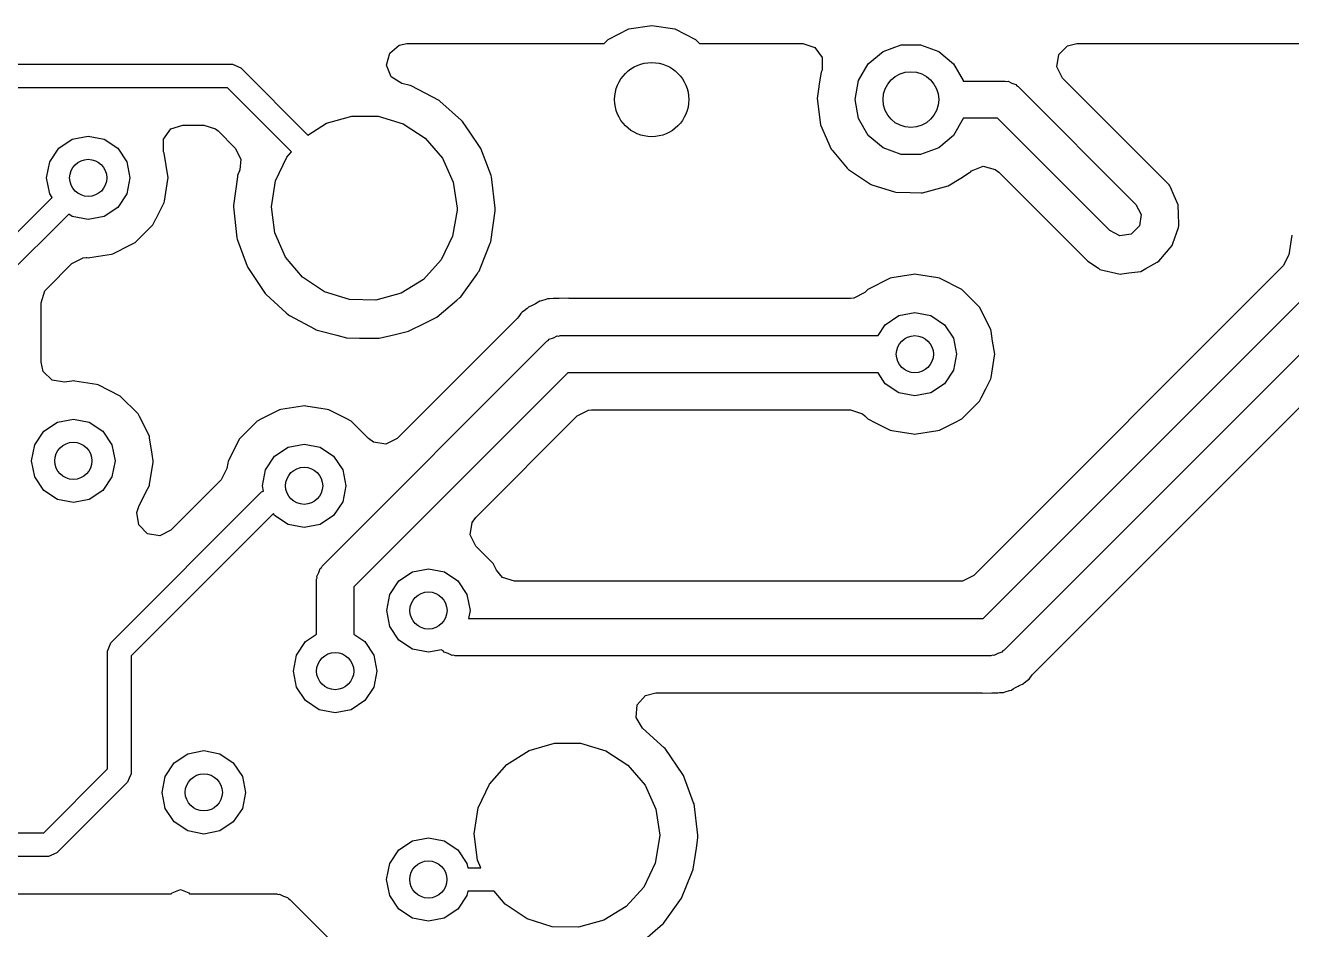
# Model space of a CAD drawing. Extents: x 1.17 to 2.79, y -1.64 to -1.14.
# Drawn here: x 2.112 to 2.3808, y -1.331 to -1.1393 of the extents above; entities that cross this region are included whole.
import ezdxf

# ---------------------------------------------------------------- set-up
doc = ezdxf.new("R2010")
doc.units = 0
doc.header["$MEASUREMENT"] = 0
doc.layers.add('BLACK', color=7, linetype='CONTINUOUS')

msp = doc.modelspace()

# ---------------------------------------------------------------- linework, layer by layer
at = {"layer": 'BLACK', "linetype": 'CONTINUOUS'}
for p, q in [((2.24013, -1.14002), (2.245, -1.13925)), ((2.245, -1.13925), (2.24987, -1.14002)), ((2.23489, -1.14311), (2.23574, -1.14226)), ((2.23574, -1.14226), (2.24013, -1.14002)), ((2.24987, -1.14002), (2.25426, -1.14226)), ((2.25426, -1.14226), (2.25511, -1.14311)), ((2.18939, -1.14513), (2.19142, -1.14342)), ((2.19142, -1.14342), (2.19303, -1.14311)), ((2.19303, -1.14311), (2.23489, -1.14311)), ((2.25511, -1.14311), (2.27706, -1.14311)), ((2.27706, -1.14311), (2.27959, -1.14393)), ((2.27959, -1.14393), (2.28114, -1.14608)), ((2.29095, -1.14741), (2.29409, -1.14477)), ((2.29409, -1.14477), (2.29795, -1.14337)), ((2.29795, -1.14337), (2.30205, -1.14337)), ((2.30205, -1.14337), (2.30591, -1.14477)), ((2.30591, -1.14477), (2.30905, -1.14741)), ((2.33138, -1.14546), (2.33326, -1.14358)), ((2.33326, -1.14358), (2.33521, -1.14311)), ((2.33521, -1.14311), (2.54518, -1.14311)), ((2.074, -1.1475), (2.156, -1.1475)), ((2.156, -1.1475), (2.15777, -1.14823)), ((2.18874, -1.1477), (2.18939, -1.14513)), ((2.28114, -1.14608), (2.28117, -1.14866)), ((2.2889, -1.15096), (2.29095, -1.14741)), ((2.30905, -1.14741), (2.3111, -1.15096)), ((2.33097, -1.14808), (2.33138, -1.14546)), ((2.15777, -1.14823), (2.17204, -1.16251)), ((2.18973, -1.15016), (2.18874, -1.1477)), ((2.19198, -1.15157), (2.18973, -1.15016)), ((2.28096, -1.14918), (2.28064, -1.15125)), ((2.28109, -1.1489), (2.28096, -1.14918)), ((2.28117, -1.14866), (2.28109, -1.1489)), ((2.33217, -1.15044), (2.33097, -1.14808)), ((2.15496, -1.1525), (2.07504, -1.1525)), ((2.16854, -1.16607), (2.15496, -1.1525)), ((2.19371, -1.152), (2.19198, -1.15157)), ((2.19396, -1.15206), (2.19371, -1.152)), ((2.19371, -1.152), (2.19371, -1.152)), ((2.19986, -1.15519), (2.19396, -1.15206)), ((2.28064, -1.15125), (2.28032, -1.15328)), ((2.28819, -1.155), (2.2889, -1.15096)), ((2.3111, -1.15096), (2.31112, -1.15106)), ((2.31112, -1.15106), (2.32, -1.15106)), ((2.32, -1.15106), (2.3203, -1.15116)), ((2.3203, -1.15116), (2.32062, -1.15111)), ((2.32062, -1.15111), (2.32144, -1.15153)), ((2.32144, -1.15153), (2.32231, -1.15181)), ((2.32231, -1.15181), (2.3225, -1.15207)), ((2.3225, -1.15207), (2.32278, -1.15222)), ((2.32278, -1.15222), (2.34778, -1.17722)), ((2.35484, -1.17311), (2.33217, -1.15044)), ((2.20005, -1.15536), (2.19986, -1.15519)), ((2.20465, -1.15946), (2.20005, -1.15536)), ((2.20005, -1.15536), (2.20005, -1.15536)), ((2.28032, -1.15328), (2.28009, -1.15476)), ((2.28009, -1.15476), (2.28083, -1.16035)), ((2.2889, -1.15904), (2.28819, -1.155)), ((2.14292, -1.16121), (2.14545, -1.16039)), ((2.14545, -1.16039), (2.14992, -1.16039)), ((2.14992, -1.16039), (2.15244, -1.16121)), ((2.17204, -1.16251), (2.17596, -1.16003)), ((2.17596, -1.16003), (2.18133, -1.1585)), ((2.18133, -1.1585), (2.18691, -1.15853)), ((2.18691, -1.15853), (2.19226, -1.16013)), ((2.19226, -1.16013), (2.19694, -1.16317)), ((2.20484, -1.15963), (2.20465, -1.15946)), ((2.20465, -1.15946), (2.20465, -1.15946)), ((2.20499, -1.15984), (2.20484, -1.15963)), ((2.20642, -1.16193), (2.20499, -1.15984)), ((2.20499, -1.15984), (2.20499, -1.15984)), ((2.28083, -1.16035), (2.2831, -1.16552)), ((2.29095, -1.16259), (2.2889, -1.15904)), ((2.3111, -1.15904), (2.30905, -1.16259)), ((2.31112, -1.15894), (2.3111, -1.15904)), ((2.31837, -1.15894), (2.31112, -1.15894)), ((2.34222, -1.18278), (2.31837, -1.15894)), ((2.11914, -1.16533), (2.12201, -1.16341)), ((2.12201, -1.16341), (2.1254, -1.16274)), ((2.1254, -1.16274), (2.12879, -1.16341)), ((2.12879, -1.16341), (2.13167, -1.16533)), ((2.14136, -1.16336), (2.14292, -1.16121)), ((2.14136, -1.16601), (2.14136, -1.16336)), ((2.15244, -1.16121), (2.15295, -1.16165)), ((2.15295, -1.16165), (2.1566, -1.1653)), ((2.19694, -1.16317), (2.20058, -1.16739)), ((2.20862, -1.16513), (2.20642, -1.16193)), ((2.29409, -1.16523), (2.29095, -1.16259)), ((2.30905, -1.16259), (2.30591, -1.16523)), ((2.11722, -1.16821), (2.11914, -1.16533)), ((2.13167, -1.16533), (2.13359, -1.16821)), ((2.14138, -1.16606), (2.14136, -1.16601)), ((2.14153, -1.16636), (2.14138, -1.16606)), ((2.14236, -1.1716), (2.14153, -1.16636)), ((2.1566, -1.1653), (2.1578, -1.16766)), ((2.16755, -1.16719), (2.16854, -1.16607)), ((2.20871, -1.16537), (2.20862, -1.16513)), ((2.21089, -1.17113), (2.20871, -1.16537)), ((2.2831, -1.16552), (2.2833, -1.16575)), ((2.2833, -1.16575), (2.2833, -1.16575)), ((2.2833, -1.16575), (2.28646, -1.16952)), ((2.29795, -1.16663), (2.29409, -1.16523)), ((2.30591, -1.16523), (2.30205, -1.16663)), ((2.11654, -1.1716), (2.11722, -1.16821)), ((2.13359, -1.16821), (2.13426, -1.1716)), ((2.1578, -1.16766), (2.15756, -1.16989)), ((2.16518, -1.17224), (2.16755, -1.16719)), ((2.20058, -1.16739), (2.20289, -1.17248)), ((2.30205, -1.16663), (2.29795, -1.16663)), ((2.3129, -1.17012), (2.31535, -1.16914)), ((2.31535, -1.16914), (2.31792, -1.1698)), ((2.11722, -1.17499), (2.11654, -1.1716)), ((2.13426, -1.1716), (2.13359, -1.17499)), ((2.14231, -1.17193), (2.14236, -1.1716)), ((2.15706, -1.17135), (2.15625, -1.17745)), ((2.15709, -1.17109), (2.15706, -1.17135)), ((2.15706, -1.17135), (2.15706, -1.17135)), ((2.15723, -1.17075), (2.15709, -1.17109)), ((2.15749, -1.17008), (2.15723, -1.17075)), ((2.15756, -1.16989), (2.15749, -1.17008)), ((2.21098, -1.17137), (2.21089, -1.17113)), ((2.21089, -1.17113), (2.21089, -1.17113)), ((2.21178, -1.178), (2.21098, -1.17137)), ((2.28646, -1.16952), (2.28673, -1.16984)), ((2.28673, -1.16984), (2.29143, -1.17297)), ((2.30791, -1.17327), (2.31058, -1.17163)), ((2.31058, -1.17163), (2.31246, -1.17048)), ((2.31246, -1.17048), (2.31272, -1.17032)), ((2.31246, -1.17048), (2.31246, -1.17048)), ((2.31272, -1.17032), (2.3129, -1.17012)), ((2.31792, -1.1698), (2.31866, -1.17039)), ((2.31866, -1.17039), (2.33741, -1.18914)), ((2.14159, -1.17651), (2.14231, -1.17193)), ((2.16432, -1.17776), (2.16518, -1.17224)), ((2.20289, -1.17248), (2.20369, -1.178)), ((2.29143, -1.17297), (2.29172, -1.17306)), ((2.29172, -1.17306), (2.29653, -1.17456)), ((2.30246, -1.17475), (2.30791, -1.17327)), ((2.355, -1.1733), (2.35484, -1.17311)), ((2.35512, -1.17358), (2.355, -1.1733)), ((2.35591, -1.17543), (2.35512, -1.17358)), ((2.35512, -1.17358), (2.35512, -1.17358)), ((2.10323, -1.19023), (2.11772, -1.17574)), ((2.11772, -1.17574), (2.11722, -1.17499)), ((2.13359, -1.17499), (2.13167, -1.17786)), ((2.13982, -1.1802), (2.14153, -1.17684)), ((2.14153, -1.17684), (2.14159, -1.17651)), ((2.14159, -1.17651), (2.14159, -1.17651)), ((2.29653, -1.17456), (2.29653, -1.17456)), ((2.29653, -1.17456), (2.29682, -1.17465)), ((2.29682, -1.17465), (2.29987, -1.17471)), ((2.29987, -1.17471), (2.30216, -1.17475)), ((2.30216, -1.17475), (2.30216, -1.17475)), ((2.30216, -1.17475), (2.30246, -1.17475)), ((2.34778, -1.17722), (2.34889, -1.17938)), ((2.35674, -1.17735), (2.35591, -1.17543)), ((2.12126, -1.17928), (2.1075, -1.19304)), ((2.12201, -1.17978), (2.12126, -1.17928)), ((2.1254, -1.18046), (2.12201, -1.17978)), ((2.12879, -1.17978), (2.1254, -1.18046)), ((2.13167, -1.17786), (2.12879, -1.17978)), ((2.15625, -1.17745), (2.15622, -1.17771)), ((2.15622, -1.17771), (2.15695, -1.18434)), ((2.16504, -1.18329), (2.16432, -1.17776)), ((2.20368, -1.17848), (2.20275, -1.18398)), ((2.20369, -1.178), (2.20368, -1.17848)), ((2.21083, -1.18519), (2.21178, -1.17858)), ((2.21178, -1.17814), (2.21178, -1.178)), ((2.21178, -1.17828), (2.21178, -1.17814)), ((2.21178, -1.17814), (2.21178, -1.17814)), ((2.21178, -1.17858), (2.21178, -1.17828)), ((2.34889, -1.17938), (2.34851, -1.18179)), ((2.35676, -1.17775), (2.35674, -1.17735)), ((2.3568, -1.17897), (2.35676, -1.17775)), ((2.35676, -1.17775), (2.35676, -1.17775)), ((2.35691, -1.18176), (2.3568, -1.17897)), ((2.13537, -1.18532), (2.13912, -1.18157)), ((2.13912, -1.18157), (2.13976, -1.18032)), ((2.13976, -1.18032), (2.13982, -1.1802)), ((2.34851, -1.18179), (2.34679, -1.18351)), ((2.35562, -1.18552), (2.35678, -1.18213)), ((2.35678, -1.18213), (2.35691, -1.18176)), ((2.15695, -1.18434), (2.15704, -1.18459)), ((2.15704, -1.18459), (2.15704, -1.18459)), ((2.15704, -1.18459), (2.15894, -1.18976)), ((2.16729, -1.1884), (2.16504, -1.18329)), ((2.20275, -1.18398), (2.20032, -1.18901)), ((2.21074, -1.18543), (2.21083, -1.18519)), ((2.34438, -1.18389), (2.34222, -1.18278)), ((2.34679, -1.18351), (2.34438, -1.18389)), ((2.38087, -1.18376), (2.38021, -1.1879)), ((2.12574, -1.18851), (2.13031, -1.18778)), ((2.13031, -1.18778), (2.13064, -1.18773)), ((2.13031, -1.18778), (2.13031, -1.18778)), ((2.13064, -1.18773), (2.13454, -1.18574)), ((2.13454, -1.18574), (2.13507, -1.18547)), ((2.13507, -1.18547), (2.13537, -1.18532)), ((2.13507, -1.18547), (2.13507, -1.18547)), ((2.20871, -1.19048), (2.21074, -1.18543)), ((2.21074, -1.18543), (2.21074, -1.18543)), ((2.35264, -1.1893), (2.35548, -1.18593)), ((2.35548, -1.18593), (2.35562, -1.18552)), ((2.38021, -1.1879), (2.37901, -1.19026)), ((2.11665, -1.19505), (2.12194, -1.18976)), ((2.12194, -1.18976), (2.1243, -1.18856)), ((2.1243, -1.18856), (2.12497, -1.18851)), ((2.12497, -1.18851), (2.12507, -1.18851)), ((2.12507, -1.18851), (2.1254, -1.18856)), ((2.1254, -1.18856), (2.12574, -1.18851)), ((2.15894, -1.18976), (2.15925, -1.19061)), ((2.15925, -1.19061), (2.16297, -1.19615)), ((2.17088, -1.19267), (2.16729, -1.1884)), ((2.20032, -1.18901), (2.19657, -1.19315)), ((2.20834, -1.19138), (2.20871, -1.19048)), ((2.37901, -1.19026), (2.31336, -1.25591)), ((2.33741, -1.18914), (2.33758, -1.18926)), ((2.33758, -1.18926), (2.3398, -1.19078)), ((2.34987, -1.19083), (2.35229, -1.18949)), ((2.35229, -1.18949), (2.35264, -1.1893)), ((2.35229, -1.18949), (2.35229, -1.18949)), ((2.17553, -1.19577), (2.17088, -1.19267)), ((2.19657, -1.19315), (2.19182, -1.19607)), ((2.20445, -1.1968), (2.20785, -1.19208)), ((2.20785, -1.19208), (2.20819, -1.19159)), ((2.20819, -1.19159), (2.20834, -1.19138)), ((2.2956, -1.19287), (2.29088, -1.19528)), ((2.29594, -1.19282), (2.2956, -1.19287)), ((2.30051, -1.19209), (2.29594, -1.19282)), ((2.29594, -1.19282), (2.29594, -1.19282)), ((2.30085, -1.19204), (2.30051, -1.19209)), ((2.30118, -1.19209), (2.30085, -1.19204)), ((2.30575, -1.19282), (2.30118, -1.19209)), ((2.30609, -1.19287), (2.30575, -1.19282)), ((2.30575, -1.19282), (2.30575, -1.19282)), ((2.31082, -1.19528), (2.30609, -1.19287)), ((2.31537, -1.26506), (2.38869, -1.19174)), ((2.3398, -1.19078), (2.3398, -1.19078)), ((2.3398, -1.19078), (2.34012, -1.191)), ((2.34012, -1.191), (2.34441, -1.19202)), ((2.34441, -1.19202), (2.3448, -1.19197)), ((2.3448, -1.19197), (2.34623, -1.19177)), ((2.3448, -1.19197), (2.3448, -1.19197)), ((2.34623, -1.19177), (2.34878, -1.19143)), ((2.34878, -1.19143), (2.34987, -1.19083)), ((2.11539, -1.19808), (2.11621, -1.19556)), ((2.11621, -1.19556), (2.11665, -1.19505)), ((2.18085, -1.19743), (2.17553, -1.19577)), ((2.29024, -1.19591), (2.28788, -1.19712)), ((2.29088, -1.19528), (2.29024, -1.19591)), ((2.31457, -1.19903), (2.31082, -1.19528)), ((2.11539, -1.21072), (2.11539, -1.19808)), ((2.16297, -1.19615), (2.16316, -1.19633)), ((2.16316, -1.19633), (2.16316, -1.19633)), ((2.16316, -1.19633), (2.1674, -1.20019)), ((2.18643, -1.19753), (2.18085, -1.19743)), ((2.19182, -1.19607), (2.18643, -1.19753)), ((2.19937, -1.20114), (2.20361, -1.19752)), ((2.20361, -1.19752), (2.20425, -1.19697)), ((2.20425, -1.19697), (2.20445, -1.1968)), ((2.20425, -1.19697), (2.20425, -1.19697)), ((2.21963, -1.19867), (2.21886, -1.199)), ((2.21979, -1.1986), (2.21963, -1.19867)), ((2.22035, -1.19831), (2.21979, -1.1986)), ((2.22088, -1.19798), (2.22035, -1.19831)), ((2.22122, -1.19777), (2.22088, -1.19798)), ((2.22088, -1.19798), (2.22088, -1.19798)), ((2.22162, -1.1977), (2.22122, -1.19777)), ((2.22253, -1.19742), (2.22162, -1.1977)), ((2.22291, -1.19726), (2.22253, -1.19742)), ((2.2233, -1.19724), (2.22291, -1.19726)), ((2.22409, -1.19721), (2.2233, -1.19724)), ((2.2233, -1.19724), (2.2233, -1.19724)), ((2.22427, -1.1972), (2.22409, -1.19721)), ((2.22445, -1.19717), (2.22427, -1.1972)), ((2.22521, -1.19717), (2.22445, -1.19717)), ((2.22537, -1.19717), (2.22521, -1.19717)), ((2.22731, -1.19709), (2.22537, -1.19717)), ((2.2275, -1.19716), (2.22731, -1.19709)), ((2.22764, -1.19717), (2.2275, -1.19716)), ((2.28721, -1.19717), (2.22764, -1.19717)), ((2.28788, -1.19712), (2.28721, -1.19717)), ((2.39426, -1.19731), (2.31978, -1.27178)), ((2.1674, -1.20019), (2.16791, -1.20065)), ((2.16791, -1.20065), (2.16813, -1.20077)), ((2.16813, -1.20077), (2.17355, -1.20371)), ((2.21641, -1.20141), (2.19095, -1.22688)), ((2.19714, -1.20226), (2.19914, -1.20126)), ((2.19914, -1.20126), (2.19937, -1.20114)), ((2.19914, -1.20126), (2.19914, -1.20126)), ((2.21679, -1.20098), (2.21641, -1.20141)), ((2.21723, -1.2004), (2.21679, -1.20098)), ((2.21747, -1.20008), (2.21723, -1.2004)), ((2.21781, -1.19988), (2.21747, -1.20008)), ((2.2179, -1.19979), (2.21781, -1.19988)), ((2.21853, -1.1993), (2.2179, -1.19979)), ((2.21867, -1.19916), (2.21853, -1.1993)), ((2.21886, -1.199), (2.21867, -1.19916)), ((2.29458, -1.20274), (2.29746, -1.20082)), ((2.29746, -1.20082), (2.30085, -1.20014)), ((2.30085, -1.20014), (2.30424, -1.20082)), ((2.30424, -1.20082), (2.30711, -1.20274)), ((2.31698, -1.20376), (2.31457, -1.19903)), ((2.17355, -1.20371), (2.17355, -1.20371)), ((2.17355, -1.20371), (2.17377, -1.20383)), ((2.17377, -1.20383), (2.17402, -1.2039)), ((2.17402, -1.2039), (2.17402, -1.2039)), ((2.17402, -1.2039), (2.17814, -1.20498)), ((2.19341, -1.20414), (2.19714, -1.20226)), ((2.29303, -1.20506), (2.29458, -1.20274)), ((2.30711, -1.20274), (2.30903, -1.20561)), ((2.31703, -1.20409), (2.31698, -1.20376)), ((2.31736, -1.20621), (2.31703, -1.20409)), ((2.31703, -1.20409), (2.31703, -1.20409)), ((2.17503, -1.25396), (2.22277, -1.20622)), ((2.17814, -1.20498), (2.18023, -1.20552)), ((2.18023, -1.20552), (2.18301, -1.20557)), ((2.18301, -1.20557), (2.18665, -1.20563)), ((2.18665, -1.20563), (2.18665, -1.20563)), ((2.18665, -1.20563), (2.1869, -1.20563)), ((2.1869, -1.20563), (2.18716, -1.20557)), ((2.18716, -1.20557), (2.19054, -1.2048)), ((2.18716, -1.20557), (2.18716, -1.20557)), ((2.19054, -1.2048), (2.19341, -1.20414)), ((2.22277, -1.20622), (2.22305, -1.20607)), ((2.22305, -1.20607), (2.22324, -1.20581)), ((2.22324, -1.20581), (2.22412, -1.20553)), ((2.22412, -1.20553), (2.22494, -1.20511)), ((2.22494, -1.20511), (2.22525, -1.20516)), ((2.22525, -1.20516), (2.22555, -1.20506)), ((2.22555, -1.20506), (2.29303, -1.20506)), ((2.30903, -1.20561), (2.3097, -1.209)), ((2.31781, -1.209), (2.31736, -1.20621)), ((2.3097, -1.209), (2.30903, -1.21239)), ((2.31703, -1.21391), (2.31775, -1.20933)), ((2.31775, -1.20933), (2.31781, -1.209)), ((2.32615, -1.27659), (2.39574, -1.20699)), ((2.11586, -1.21267), (2.11539, -1.21072)), ((2.11774, -1.21454), (2.11586, -1.21267)), ((2.12036, -1.21496), (2.11774, -1.21454)), ((2.12191, -1.21471), (2.12036, -1.21496)), ((2.12224, -1.21466), (2.12191, -1.21471)), ((2.12258, -1.21471), (2.12224, -1.21466)), ((2.12715, -1.21543), (2.12258, -1.21471)), ((2.22718, -1.21294), (2.18175, -1.25837)), ((2.29303, -1.21294), (2.22718, -1.21294)), ((2.29458, -1.21526), (2.29303, -1.21294)), ((2.30903, -1.21239), (2.30711, -1.21526)), ((2.3159, -1.21635), (2.31698, -1.21424)), ((2.31698, -1.21424), (2.31703, -1.21391)), ((2.31703, -1.21391), (2.31703, -1.21391)), ((2.12749, -1.21549), (2.12715, -1.21543)), ((2.12715, -1.21543), (2.12715, -1.21543)), ((2.13221, -1.2179), (2.12749, -1.21549)), ((2.29746, -1.21718), (2.29458, -1.21526)), ((2.30085, -1.21786), (2.29746, -1.21718)), ((2.30424, -1.21718), (2.30085, -1.21786)), ((2.30711, -1.21526), (2.30424, -1.21718)), ((2.31493, -1.21826), (2.3159, -1.21635)), ((2.13597, -1.22165), (2.13221, -1.2179)), ((2.17089, -1.22), (2.16631, -1.22073)), ((2.17122, -1.21995), (2.17089, -1.22)), ((2.17156, -1.22), (2.17122, -1.21995)), ((2.17613, -1.22073), (2.17156, -1.22)), ((2.31082, -1.22272), (2.31457, -1.21897)), ((2.31457, -1.21897), (2.31493, -1.21826)), ((2.11885, -1.22343), (2.12224, -1.22276)), ((2.12224, -1.22276), (2.12563, -1.22343)), ((2.13612, -1.22195), (2.13597, -1.22165)), ((2.13627, -1.22224), (2.13612, -1.22195)), ((2.13612, -1.22195), (2.13612, -1.22195)), ((2.13837, -1.22638), (2.13627, -1.22224)), ((2.16217, -1.22272), (2.16125, -1.22319)), ((2.16342, -1.22209), (2.16217, -1.22272)), ((2.16598, -1.22078), (2.16342, -1.22209)), ((2.16631, -1.22073), (2.16598, -1.22078)), ((2.16631, -1.22073), (2.16631, -1.22073)), ((2.17646, -1.22078), (2.17613, -1.22073)), ((2.17613, -1.22073), (2.17613, -1.22073)), ((2.17903, -1.22209), (2.17646, -1.22078)), ((2.18027, -1.22272), (2.17903, -1.22209)), ((2.18119, -1.22319), (2.18027, -1.22272)), ((2.20765, -1.24364), (2.2292, -1.22209)), ((2.2292, -1.22209), (2.23156, -1.22088)), ((2.23156, -1.22088), (2.23223, -1.22083)), ((2.23223, -1.22083), (2.28721, -1.22083)), ((2.28721, -1.22083), (2.28973, -1.22165)), ((2.28973, -1.22165), (2.29024, -1.22209)), ((2.29024, -1.22209), (2.29088, -1.22272)), ((2.29088, -1.22272), (2.29118, -1.22287)), ((2.29118, -1.22287), (2.29118, -1.22287)), ((2.29118, -1.22287), (2.2922, -1.2234)), ((2.30949, -1.2234), (2.31051, -1.22287)), ((2.31051, -1.22287), (2.31082, -1.22272)), ((2.31051, -1.22287), (2.31051, -1.22287)), ((2.11406, -1.22823), (2.11598, -1.22535)), ((2.11598, -1.22535), (2.11885, -1.22343)), ((2.12563, -1.22343), (2.12851, -1.22535)), ((2.12851, -1.22535), (2.13043, -1.22823)), ((2.16125, -1.22319), (2.1575, -1.22694)), ((2.18488, -1.22688), (2.18119, -1.22319)), ((2.2922, -1.2234), (2.2956, -1.22513)), ((2.2956, -1.22513), (2.29594, -1.22518)), ((2.29594, -1.22518), (2.29594, -1.22518)), ((2.29594, -1.22518), (2.30051, -1.22591)), ((2.30118, -1.22591), (2.30575, -1.22518)), ((2.30575, -1.22518), (2.30609, -1.22513)), ((2.30575, -1.22518), (2.30575, -1.22518)), ((2.30609, -1.22513), (2.30949, -1.2234)), ((2.11339, -1.23162), (2.11406, -1.22823)), ((2.13043, -1.22823), (2.1311, -1.23162)), ((2.13843, -1.22671), (2.13837, -1.22638)), ((2.13898, -1.23017), (2.13843, -1.22671)), ((2.13843, -1.22671), (2.13843, -1.22671)), ((2.1575, -1.22694), (2.15509, -1.23167)), ((2.16783, -1.22873), (2.17122, -1.22805)), ((2.17122, -1.22805), (2.17461, -1.22873)), ((2.18596, -1.22767), (2.18488, -1.22688)), ((2.18858, -1.22808), (2.18596, -1.22767)), ((2.19095, -1.22688), (2.18858, -1.22808)), ((2.30051, -1.22591), (2.30085, -1.22596)), ((2.30085, -1.22596), (2.30118, -1.22591)), ((2.1392, -1.23162), (2.13898, -1.23017)), ((2.16304, -1.23352), (2.16496, -1.23065)), ((2.16496, -1.23065), (2.16783, -1.22873)), ((2.17461, -1.22873), (2.17749, -1.23065)), ((2.17749, -1.23065), (2.17941, -1.23352)), ((2.11406, -1.23501), (2.11339, -1.23162)), ((2.1311, -1.23162), (2.13043, -1.23501)), ((2.13843, -1.23653), (2.13915, -1.23195)), ((2.13915, -1.23195), (2.1392, -1.23162)), ((2.15484, -1.23326), (2.15364, -1.23562)), ((2.15502, -1.2321), (2.15484, -1.23326)), ((2.15509, -1.23167), (2.15502, -1.2321)), ((2.16236, -1.23691), (2.16304, -1.23352)), ((2.17941, -1.23352), (2.18008, -1.23691)), ((2.11598, -1.23788), (2.11406, -1.23501)), ((2.13043, -1.23501), (2.12851, -1.23788)), ((2.15364, -1.23562), (2.14296, -1.2463)), ((2.11885, -1.2398), (2.11598, -1.23788)), ((2.12851, -1.23788), (2.12563, -1.2398)), ((2.13023, -1.27019), (2.16221, -1.23821)), ((2.13611, -1.24131), (2.13765, -1.23829)), ((2.13765, -1.23829), (2.13837, -1.23686)), ((2.13837, -1.23686), (2.13843, -1.23653)), ((2.13843, -1.23653), (2.13843, -1.23653)), ((2.16221, -1.23821), (2.16259, -1.23805)), ((2.16259, -1.23805), (2.16236, -1.23691)), ((2.18008, -1.23691), (2.17941, -1.2403)), ((2.12224, -1.24048), (2.11885, -1.2398)), ((2.12563, -1.2398), (2.12224, -1.24048)), ((2.13569, -1.24259), (2.13611, -1.24131)), ((2.17941, -1.2403), (2.17749, -1.24318)), ((2.1647, -1.24279), (2.1345, -1.27299)), ((2.13611, -1.24521), (2.13569, -1.24259)), ((2.16496, -1.24318), (2.1647, -1.24279)), ((2.16783, -1.2451), (2.16496, -1.24318)), ((2.17749, -1.24318), (2.17461, -1.2451)), ((2.20686, -1.24472), (2.20765, -1.24364)), ((2.13798, -1.24708), (2.13611, -1.24521)), ((2.1406, -1.2475), (2.13798, -1.24708)), ((2.14296, -1.2463), (2.1406, -1.2475)), ((2.17122, -1.24577), (2.16783, -1.2451)), ((2.17461, -1.2451), (2.17122, -1.24577)), ((2.20644, -1.24734), (2.20686, -1.24472)), ((2.20765, -1.24971), (2.20644, -1.24734)), ((2.21133, -1.25339), (2.20765, -1.24971)), ((2.17434, -1.2553), (2.17463, -1.25443)), ((2.17463, -1.25443), (2.17488, -1.25424)), ((2.17488, -1.25424), (2.17503, -1.25396)), ((2.19422, -1.25518), (2.19761, -1.2545)), ((2.19761, -1.2545), (2.201, -1.25518)), ((2.21149, -1.25369), (2.21133, -1.25339)), ((2.21206, -1.25483), (2.21149, -1.25369)), ((2.21149, -1.25369), (2.21149, -1.25369)), ((2.21336, -1.25635), (2.21206, -1.25483)), ((2.17388, -1.25674), (2.17397, -1.25644)), ((2.17388, -1.26839), (2.17388, -1.25674)), ((2.17392, -1.25612), (2.17434, -1.2553)), ((2.17397, -1.25644), (2.17392, -1.25612)), ((2.18943, -1.25997), (2.19135, -1.2571)), ((2.19135, -1.2571), (2.19422, -1.25518)), ((2.201, -1.25518), (2.20387, -1.2571)), ((2.20387, -1.2571), (2.20579, -1.25997)), ((2.21589, -1.25717), (2.21336, -1.25635)), ((2.31032, -1.25717), (2.21589, -1.25717)), ((2.31099, -1.25712), (2.31032, -1.25717)), ((2.31336, -1.25591), (2.31099, -1.25712)), ((2.18175, -1.25837), (2.18175, -1.26839)), ((2.18875, -1.26336), (2.18943, -1.25997)), ((2.20579, -1.25997), (2.20647, -1.26336)), ((2.18943, -1.26675), (2.18875, -1.26336)), ((2.20647, -1.26336), (2.20613, -1.26506)), ((2.20613, -1.26506), (2.31537, -1.26506)), ((2.17155, -1.26995), (2.17388, -1.26839)), ((2.18175, -1.26839), (2.18408, -1.26995)), ((2.19135, -1.26963), (2.18943, -1.26675)), ((2.1295, -1.27196), (2.13023, -1.27019)), ((2.16963, -1.27282), (2.17155, -1.26995)), ((2.18408, -1.26995), (2.186, -1.27282)), ((2.19422, -1.27155), (2.19135, -1.26963)), ((2.1295, -1.29696), (2.1295, -1.27196)), ((2.1345, -1.27299), (2.1345, -1.298)), ((2.16895, -1.27621), (2.16963, -1.27282)), ((2.186, -1.27282), (2.18667, -1.27621)), ((2.19761, -1.27222), (2.19422, -1.27155)), ((2.20035, -1.27167), (2.19761, -1.27222)), ((2.20046, -1.27178), (2.20035, -1.27167)), ((2.20075, -1.27193), (2.20046, -1.27178)), ((2.20093, -1.27219), (2.20075, -1.27193)), ((2.20181, -1.27247), (2.20093, -1.27219)), ((2.20263, -1.27289), (2.20181, -1.27247)), ((2.20295, -1.27284), (2.20263, -1.27289)), ((2.20325, -1.27294), (2.20295, -1.27284)), ((2.317, -1.27294), (2.20325, -1.27294)), ((2.3173, -1.27284), (2.317, -1.27294)), ((2.31762, -1.27289), (2.3173, -1.27284)), ((2.31844, -1.27247), (2.31762, -1.27289)), ((2.31931, -1.27219), (2.31844, -1.27247)), ((2.3195, -1.27193), (2.31931, -1.27219)), ((2.31978, -1.27178), (2.3195, -1.27193)), ((2.16963, -1.2796), (2.16895, -1.27621)), ((2.18667, -1.27621), (2.186, -1.2796)), ((2.32576, -1.27702), (2.32615, -1.27659)), ((2.32276, -1.2794), (2.32301, -1.2793)), ((2.32301, -1.2793), (2.3237, -1.279)), ((2.3237, -1.279), (2.32389, -1.27884)), ((2.32389, -1.27884), (2.32403, -1.2787)), ((2.32403, -1.2787), (2.32465, -1.27821)), ((2.32465, -1.27821), (2.32475, -1.27812)), ((2.32475, -1.27812), (2.32508, -1.27792)), ((2.32508, -1.27792), (2.32576, -1.27702)), ((2.17155, -1.28248), (2.16963, -1.2796)), ((2.186, -1.2796), (2.18408, -1.28248)), ((2.24194, -1.2834), (2.2437, -1.28142)), ((2.2437, -1.28142), (2.24587, -1.28083)), ((2.24587, -1.28083), (2.31491, -1.28083)), ((2.31491, -1.28083), (2.31505, -1.28084)), ((2.31505, -1.28084), (2.31524, -1.28091)), ((2.31524, -1.28091), (2.31718, -1.28083)), ((2.31718, -1.28083), (2.31734, -1.28083)), ((2.31734, -1.28083), (2.3181, -1.28083)), ((2.3181, -1.28083), (2.31828, -1.2808)), ((2.31828, -1.2808), (2.31846, -1.28079)), ((2.31846, -1.28079), (2.31883, -1.28077)), ((2.31883, -1.28077), (2.31925, -1.28076)), ((2.31925, -1.28076), (2.31965, -1.28074)), ((2.31925, -1.28076), (2.31925, -1.28076)), ((2.31965, -1.28074), (2.32002, -1.28058)), ((2.32002, -1.28058), (2.32093, -1.2803)), ((2.32093, -1.2803), (2.32133, -1.28023)), ((2.32133, -1.28023), (2.32174, -1.27998)), ((2.32174, -1.27998), (2.3222, -1.27969)), ((2.3222, -1.27969), (2.32276, -1.2794)), ((2.17442, -1.2844), (2.17155, -1.28248)), ((2.17781, -1.28507), (2.17442, -1.2844)), ((2.1812, -1.2844), (2.17781, -1.28507)), ((2.18408, -1.28248), (2.1812, -1.2844)), ((2.24167, -1.28604), (2.24194, -1.2834)), ((2.24301, -1.28833), (2.24167, -1.28604)), ((2.24765, -1.29246), (2.24301, -1.28833)), ((2.21896, -1.29303), (2.22433, -1.2915)), ((2.22433, -1.2915), (2.22991, -1.29153)), ((2.22991, -1.29153), (2.23526, -1.29313)), ((2.24784, -1.29263), (2.24765, -1.29246)), ((2.24765, -1.29246), (2.24765, -1.29246)), ((2.25162, -1.29813), (2.24784, -1.29263)), ((2.14366, -1.29567), (2.14654, -1.29375)), ((2.14654, -1.29375), (2.14993, -1.29308)), ((2.14993, -1.29308), (2.15332, -1.29375)), ((2.15332, -1.29375), (2.15619, -1.29567)), ((2.21424, -1.29601), (2.21896, -1.29303)), ((2.23526, -1.29313), (2.23994, -1.29617)), ((2.11596, -1.3105), (2.1295, -1.29696)), ((2.1345, -1.298), (2.13411, -1.29893)), ((2.14174, -1.29855), (2.14366, -1.29567)), ((2.15619, -1.29567), (2.15811, -1.29855)), ((2.21055, -1.30019), (2.21424, -1.29601)), ((2.23994, -1.29617), (2.24358, -1.30039)), ((2.25171, -1.29837), (2.25162, -1.29813)), ((2.13377, -1.29977), (2.11877, -1.31477)), ((2.13411, -1.29893), (2.13377, -1.29977)), ((2.14107, -1.30194), (2.14174, -1.29855)), ((2.15811, -1.29855), (2.15879, -1.30194)), ((2.20818, -1.30524), (2.21055, -1.30019)), ((2.24358, -1.30039), (2.24589, -1.30548)), ((2.25389, -1.30413), (2.25171, -1.29837)), ((2.14174, -1.30533), (2.14107, -1.30194)), ((2.15879, -1.30194), (2.15811, -1.30533)), ((2.14366, -1.3082), (2.14174, -1.30533)), ((2.15811, -1.30533), (2.15619, -1.3082)), ((2.20732, -1.31076), (2.20818, -1.30524)), ((2.24589, -1.30548), (2.24669, -1.311)), ((2.25398, -1.30437), (2.25389, -1.30413)), ((2.25389, -1.30413), (2.25389, -1.30413)), ((2.25478, -1.311), (2.25398, -1.30437)), ((2.14654, -1.31012), (2.14366, -1.3082)), ((2.15619, -1.3082), (2.15332, -1.31012)), ((2.01204, -1.3105), (2.11596, -1.3105)), ((2.14993, -1.31079), (2.14654, -1.31012)), ((2.15332, -1.31012), (2.14993, -1.31079)), ((2.1942, -1.31222), (2.19759, -1.31155)), ((2.19759, -1.31155), (2.20098, -1.31222)), ((2.20804, -1.31629), (2.20732, -1.31076)), ((2.24668, -1.31148), (2.24575, -1.31698)), ((2.24669, -1.311), (2.24668, -1.31148)), ((2.25447, -1.31376), (2.25478, -1.31158)), ((2.25478, -1.31158), (2.25478, -1.311)), ((2.18941, -1.31702), (2.19133, -1.31414)), ((2.19133, -1.31414), (2.1942, -1.31222)), ((2.20098, -1.31222), (2.20386, -1.31414)), ((2.20386, -1.31414), (2.20578, -1.31702)), ((2.25383, -1.31819), (2.25447, -1.31376)), ((2.117, -1.3155), (2.011, -1.3155)), ((2.11877, -1.31477), (2.117, -1.3155)), ((2.20875, -1.31791), (2.20804, -1.31629)), ((2.24575, -1.31698), (2.24332, -1.32201)), ((2.18873, -1.32041), (2.18941, -1.31702)), ((2.20578, -1.31702), (2.20595, -1.31791)), ((2.20595, -1.31791), (2.20875, -1.31791)), ((2.25225, -1.32213), (2.25374, -1.31843)), ((2.25374, -1.31843), (2.25383, -1.31819)), ((2.25374, -1.31843), (2.25374, -1.31843)), ((2.18941, -1.3238), (2.18873, -1.32041)), ((2.24332, -1.32201), (2.23957, -1.32615)), ((2.25134, -1.32438), (2.25225, -1.32213)), ((2.10401, -1.32346), (2.143, -1.32346)), ((2.143, -1.32346), (2.14323, -1.32323)), ((2.14323, -1.32323), (2.145, -1.3225)), ((2.145, -1.3225), (2.14677, -1.32323)), ((2.14677, -1.32323), (2.14686, -1.32346)), ((2.14686, -1.32346), (2.1654, -1.32346)), ((2.1654, -1.32346), (2.1657, -1.32356)), ((2.1657, -1.32356), (2.16602, -1.32351)), ((2.16602, -1.32351), (2.16684, -1.32393)), ((2.16684, -1.32393), (2.16771, -1.32421)), ((2.16771, -1.32421), (2.1679, -1.32447)), ((2.1679, -1.32447), (2.16818, -1.32462)), ((2.16818, -1.32462), (2.26393, -1.42036)), ((2.19133, -1.32667), (2.18941, -1.3238)), ((2.20578, -1.3238), (2.20386, -1.32667)), ((2.20595, -1.32291), (2.20578, -1.3238)), ((2.21155, -1.32291), (2.20595, -1.32291)), ((2.21388, -1.32567), (2.21155, -1.32291)), ((2.24745, -1.3298), (2.25134, -1.32438)), ((2.1942, -1.32859), (2.19133, -1.32667)), ((2.20386, -1.32667), (2.20098, -1.32859)), ((2.21853, -1.32877), (2.21388, -1.32567)), ((2.23957, -1.32615), (2.23482, -1.32907)), ((2.19759, -1.32927), (2.1942, -1.32859)), ((2.20098, -1.32859), (2.19759, -1.32927)), ((2.22385, -1.33043), (2.21853, -1.32877)), ((2.22943, -1.33053), (2.22385, -1.33043)), ((2.23482, -1.32907), (2.22943, -1.33053)), ((2.24633, -1.33076), (2.24725, -1.32997)), ((2.24725, -1.32997), (2.24745, -1.3298)), ((2.24725, -1.32997), (2.24725, -1.32997)), ((2.24237, -1.33414), (2.24633, -1.33076))]:
    msp.add_line(p, q, dxfattribs=at)
at = {"layer": 'BLACK'}
for centre, radius in [((2.245, -1.155), 0.00787), ((2.3, -1.155), 0.00591), ((2.1254, -1.1716), 0.00394), ((2.30085, -1.209), 0.00394), ((2.12224, -1.23162), 0.00394), ((2.17122, -1.23691), 0.00394), ((2.19761, -1.26336), 0.00394), ((2.17781, -1.27621), 0.00394), ((2.14993, -1.30194), 0.00394), ((2.19759, -1.32041), 0.00394)]:
    msp.add_circle(centre, radius, dxfattribs=at)

doc.saveas('drawing.dxf')
